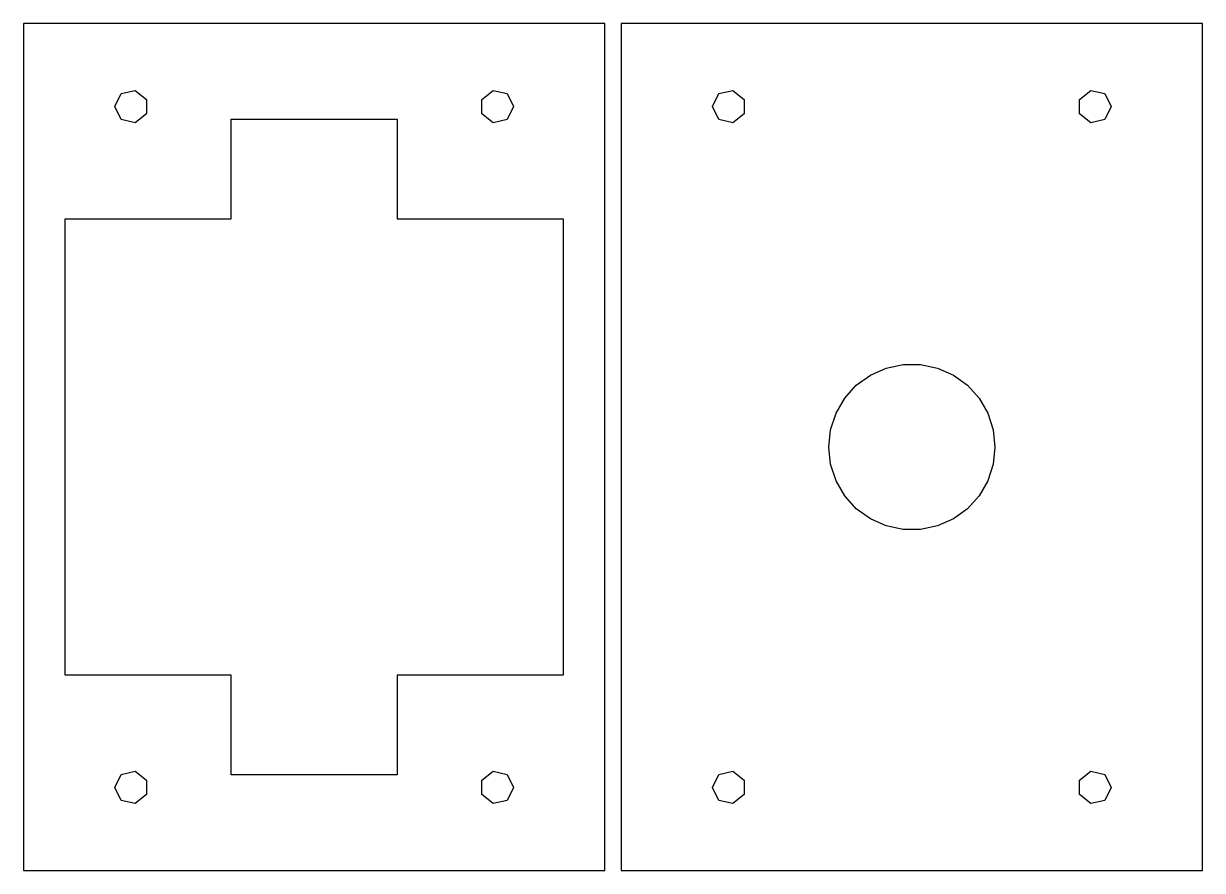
# Model space of a CAD drawing. Header units: metres. Extents: x -71 to 71, y -51 to 51.
import ezdxf

# ---------------------------------------------------------------- set-up
doc = ezdxf.new("R2010")
doc.units = ezdxf.units.M

msp = doc.modelspace()

# ---------------------------------------------------------------- linework, layer by layer
for p, q in [((-1, 51), (-71, 51)), ((-71, 51), (-71, -51)), ((-1, -51), (-1, 51)), ((71, 51), (1, 51)), ((1, 51), (1, -51)), ((71, -51), (71, 51)), ((-59.247, 42.5637), (-57.555, 42.9499)), ((-57.555, 42.9499), (-56.1981, 41.8678)), ((-15.8019, 41.8678), (-14.445, 42.9499)), ((-14.445, 42.9499), (-12.753, 42.5637)), ((12.753, 42.5637), (14.445, 42.9499)), ((14.445, 42.9499), (15.8019, 41.8678)), ((56.1981, 41.8678), (57.555, 42.9499)), ((57.555, 42.9499), (59.247, 42.5637)), ((-60, 41), (-59.247, 42.5637)), ((-56.1981, 41.8678), (-56.1981, 40.1322)), ((-15.8019, 40.1322), (-15.8019, 41.8678)), ((-12.753, 42.5637), (-12, 41)), ((12, 41), (12.753, 42.5637)), ((15.8019, 41.8678), (15.8019, 40.1322)), ((56.1981, 40.1322), (56.1981, 41.8678)), ((59.247, 42.5637), (60, 41)), ((-59.247, 39.4363), (-60, 41)), ((-56.1981, 40.1322), (-57.555, 39.0501)), ((-14.445, 39.0501), (-15.8019, 40.1322)), ((-12, 41), (-12.753, 39.4363)), ((12.753, 39.4363), (12, 41)), ((15.8019, 40.1322), (14.445, 39.0501)), ((57.555, 39.0501), (56.1981, 40.1322)), ((60, 41), (59.247, 39.4363)), ((-57.555, 39.0501), (-59.247, 39.4363)), ((-46, 27.5), (-46, 39.5)), ((-46, 39.5), (-26, 39.5)), ((-26, 39.5), (-26, 27.5)), ((-12.753, 39.4363), (-14.445, 39.0501)), ((14.445, 39.0501), (12.753, 39.4363)), ((59.247, 39.4363), (57.555, 39.0501)), ((-66, -27.5), (-66, 27.5)), ((-66, 27.5), (-46, 27.5)), ((-26, 27.5), (-6, 27.5)), ((-6, 27.5), (-6, -27.5)), ((32.9098, 9.51056), (34.9547, 9.94522)), ((34.9547, 9.94522), (37.0453, 9.94522)), ((37.0453, 9.94522), (39.0902, 9.51056)), ((29.3087, 7.43145), (31, 8.66025)), ((31, 8.66025), (32.9098, 9.51056)), ((39.0902, 9.51056), (41, 8.66025)), ((41, 8.66025), (42.6913, 7.43145)), ((27.9098, 5.87785), (29.3087, 7.43145)), ((42.6913, 7.43145), (44.0902, 5.87785)), ((26.8645, 4.06737), (27.9098, 5.87785)), ((44.0902, 5.87785), (45.1355, 4.06737)), ((26.2185, 2.07912), (26.8645, 4.06737)), ((45.1355, 4.06737), (45.7815, 2.07912)), ((26, 0), (26.2185, 2.07912)), ((45.7815, 2.07912), (46, 0)), ((26.2185, -2.07912), (26, 0)), ((46, 0), (45.7815, -2.07912)), ((26.8645, -4.06737), (26.2185, -2.07912)), ((45.7815, -2.07912), (45.1355, -4.06737)), ((27.9098, -5.87785), (26.8645, -4.06737)), ((45.1355, -4.06737), (44.0902, -5.87785)), ((29.3087, -7.43145), (27.9098, -5.87785)), ((44.0902, -5.87785), (42.6913, -7.43145)), ((31, -8.66025), (29.3087, -7.43145)), ((42.6913, -7.43145), (41, -8.66025)), ((32.9098, -9.51056), (31, -8.66025)), ((34.9547, -9.94522), (32.9098, -9.51056)), ((39.0902, -9.51056), (37.0453, -9.94522)), ((41, -8.66025), (39.0902, -9.51056)), ((37.0453, -9.94522), (34.9547, -9.94522)), ((-46, -27.5), (-66, -27.5)), ((-46, -39.5), (-46, -27.5)), ((-6, -27.5), (-26, -27.5)), ((-26, -27.5), (-26, -39.5)), ((-60, -41), (-59.247, -39.4363)), ((-59.247, -39.4363), (-57.555, -39.0501)), ((-57.555, -39.0501), (-56.1981, -40.1322)), ((-26, -39.5), (-46, -39.5)), ((-15.8019, -40.1322), (-14.445, -39.0501)), ((-14.445, -39.0501), (-12.753, -39.4363)), ((-12.753, -39.4363), (-12, -41)), ((12, -41), (12.753, -39.4363)), ((12.753, -39.4363), (14.445, -39.0501)), ((14.445, -39.0501), (15.8019, -40.1322)), ((56.1981, -40.1322), (57.555, -39.0501)), ((57.555, -39.0501), (59.247, -39.4363)), ((59.247, -39.4363), (60, -41)), ((-59.247, -42.5637), (-60, -41)), ((-56.1981, -40.1322), (-56.1981, -41.8678)), ((-15.8019, -41.8678), (-15.8019, -40.1322)), ((-12, -41), (-12.753, -42.5637)), ((12.753, -42.5637), (12, -41)), ((15.8019, -40.1322), (15.8019, -41.8678)), ((56.1981, -41.8678), (56.1981, -40.1322)), ((60, -41), (59.247, -42.5637)), ((-57.555, -42.9499), (-59.247, -42.5637)), ((-56.1981, -41.8678), (-57.555, -42.9499)), ((-14.445, -42.9499), (-15.8019, -41.8678)), ((-12.753, -42.5637), (-14.445, -42.9499)), ((14.445, -42.9499), (12.753, -42.5637)), ((15.8019, -41.8678), (14.445, -42.9499)), ((57.555, -42.9499), (56.1981, -41.8678)), ((59.247, -42.5637), (57.555, -42.9499)), ((-71, -51), (-1, -51)), ((1, -51), (71, -51))]:
    msp.add_line(p, q)

doc.saveas('drawing.dxf')
